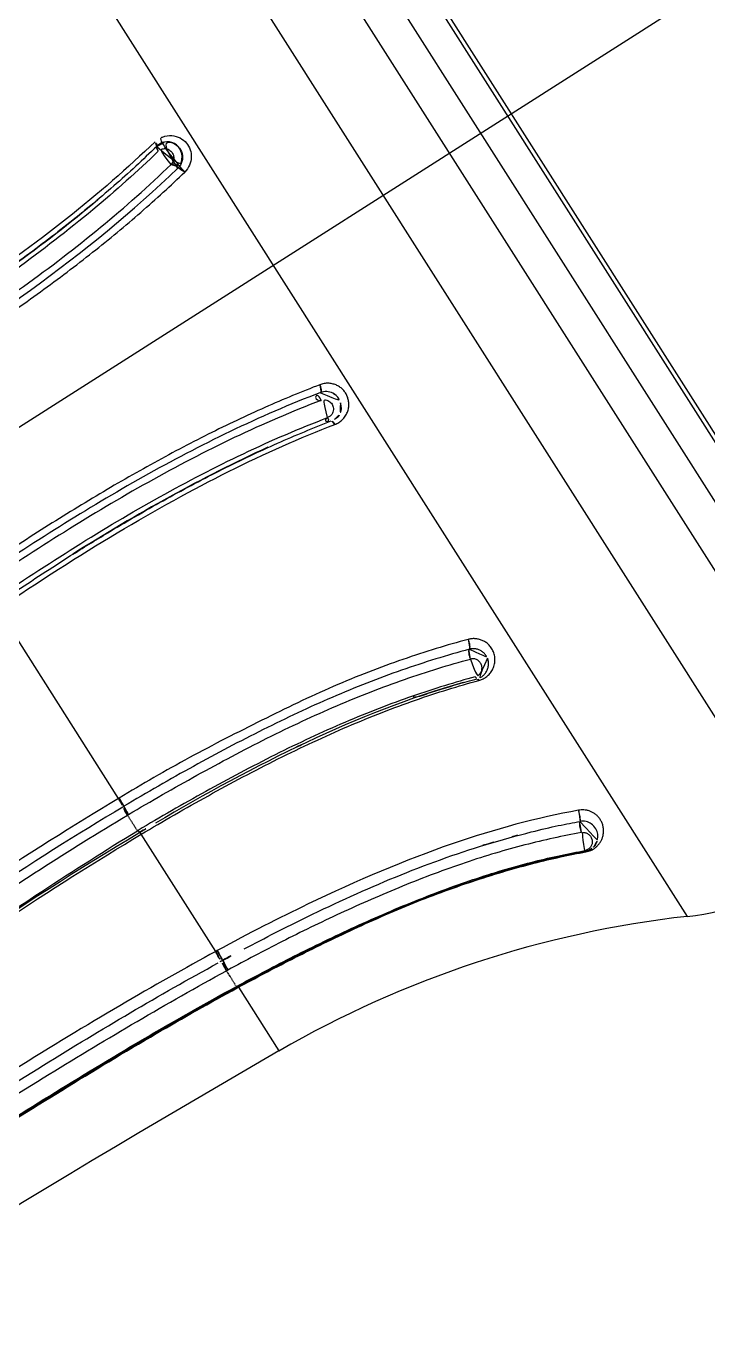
# Model space of a CAD drawing. Header units: millimetres. Extents: x 1145859089 to 1147511753, y -1047484727 to -1047247487.
# Drawn here: x 1145997935.11 to 1145997957.46, y -1047438874.41 to -1047438831.17 of the extents above; entities that cross this region are included whole.
import ezdxf
from ezdxf.xclip import XClip

# ---------------------------------------------------------------- set-up
doc = ezdxf.new("R2010")
doc.units = ezdxf.units.MM
doc.header["$LTSCALE"] = 100
doc.header["$MEASUREMENT"] = 0
doc.header["$XCLIPFRAME"] = 2
doc.linetypes.add('단지배치도$0$CENTER', pattern=[31, 30, -0.5, 0, -0.5])
doc.layers.get('0').update_dxf_attribs({"linetype": 'CONTINUOUS'})
doc.layers.add('XREF', color=135, linetype='CONTINUOUS')
doc.layers.add('단지배치도$0$W240910', color=135, linetype='CONTINUOUS')

# ---------------------------------------------------------------- blocks, each defined once
blk = doc.blocks.new('단지배치도$0$zw$9902')
at = {"layer": '단지배치도$0$W240910', "linetype": 'ByBlock', "ltscale": 20}
for p, q in [((59794.591, -67444.696), (59821.721, -67487.341)), ((59796.263, -67445.063), (59822.097, -67485.671)), ((59791.918, -67445.299), (59820.042, -67489.506)), ((59798.697, -67446.936), (59821.432, -67482.673)), ((59788.801, -67448.349), (59815.959, -67491.038)), ((59819.313, -67479.069), (59801.063, -67450.382)), ((59797.305, -67487.176), (59793.355, -67480.967)), ((59797.33, -67487.161), (59797.305, -67487.176)), ((59797.484, -67487.431), (59797.448, -67487.453)), ((59797.601, -67487.721), (59797.612, -67487.739)), ((59797.602, -67487.721), (59797.638, -67487.699)), ((59797.926, -67488.231), (59797.928, -67488.236)), ((59797.948, -67488.22), (59797.927, -67488.232)), ((59797.974, -67488.302), (59797.996, -67488.289)), ((59797.996, -67488.289), (59797.996, -67488.289)), ((59797.996, -67488.289), (59797.996, -67488.289)), ((59800.494, -67492.188), (59798.05, -67488.347)), ((59800.545, -67492.161), (59800.494, -67492.189)), ((59800.721, -67492.481), (59800.673, -67492.507)), ((59800.848, -67492.824), (59800.896, -67492.797)), ((59800.847, -67492.823), (59800.858, -67492.841)), ((59801.204, -67493.381), (59801.24, -67493.361)), ((59801.24, -67493.361), (59802.569, -67495.45)), ((59796.102, -67496.324), (59796.387, -67496.143))]:
    blk.add_line(p, q, dxfattribs=at)
at = {"layer": '단지배치도$0$W240910', "linetype": '단지배치도$0$CENTER', "ltscale": 20}
blk.add_line((59428.184, -67707.751), (59826.424, -67454.397), dxfattribs=at)
at = {"layer": '단지배치도$0$W240910'}
for radius in [11431.377, 11931.377]:
    blk.add_arc((57394.291, -57699.4), radius, 251.6277496, 321.4181311, dxfattribs=at)
at = {"layer": '단지배치도$0$W240910', "linetype": 'ByBlock', "ltscale": 20}
for centre, radius, start, end in [((59798.907, -67466.159), 0.5, 314.0973, 134.1001), ((59588.518, -67621.205), 248.06, 32.54578, 32.55049), ((59588.989, -67620.929), 247.514, 32.54581, 32.55053), ((59589.682, -67620.512), 246.706, 32.54593, 32.55066), ((59590.094, -67620.129), 246.152, 32.51782, 32.52255), ((59590.754, -67619.877), 245.461, 32.54605, 32.55079), ((59591.268, -67619.43), 244.786, 32.51792, 32.52267), ((59591.753, -67619.145), 244.224, 32.51794, 32.5227), ((59592.423, -67618.742), 243.443, 32.51802, 32.52279), ((59592.859, -67618.346), 242.863, 32.48976, 32.49454), ((59593.527, -67618.087), 242.16, 32.5181, 32.52288), ((59594.012, -67617.66), 241.522, 32.48981, 32.49461), ((59594.48, -67617.386), 240.98, 32.48984, 32.49464), ((59595.111, -67617.008), 240.244, 32.48984, 32.49466), ((59596.043, -67616.439), 239.152, 32.48986, 32.4947), ((59596.227, -67616.346), 238.947, 32.48991, 32.49474), ((59595.498, -67616.693), 239.749, 32.46147, 32.46628), ((59597.681, -67615.467), 237.249, 32.48992, 32.49478), ((59601.765, -67612.754), 232.347, 32.46139, 32.46636), ((59597.529, -67615.472), 237.38, 32.46146, 32.46629), ((59585.091, -67623.408), 252.134, 32.46161, 32.46613), ((59602.562, -67612.182), 231.367, 32.433, 32.43799), ((59630.679, -67594.454), 198.128, 32.46089, 32.46686), ((59591.672, -67619.144), 244.292, 32.43202, 32.43656), ((59255.793, -67832.561), 642.239, 32.43037, 32.431933), ((59628.884, -67595.56), 200.236, 32.43513, 32.44155), ((59647.429, -67583.778), 178.265, 32.42511, 32.4362), ((59396.34, -67743.188), 475.683, 32.4104, 32.41584), ((59801.155, -67486.186), 3.822, 212.4268, 212.5009), ((59801.012, -67486.283), 3.65, 212.4258, 212.5019), ((59800.821, -67486.401), 3.425, 212.5444, 212.6241), ((59800.567, -67486.569), 3.12, 212.5448, 212.63), ((59800.336, -67486.707), 2.851, 212.7978, 212.8888), ((59800.119, -67486.852), 2.591, 212.8069, 212.904), ((59799.919, -67486.986), 2.35, 212.8144, 212.9185), ((59799.709, -67487.114), 2.104, 213.1031, 213.2153), ((59802.624, -67485.285), 5.52, 212.0984, 212.2144), ((59799.516, -67487.244), 1.872, 213.1247, 213.2462), ((59799.332, -67487.362), 1.653, 213.3001, 213.4321), ((59799.162, -67487.478), 1.447, 213.3334, 213.4779), ((59799.543, -67487.232), 1.875, 212.0626, 212.3189), ((59798.998, -67487.58), 1.254, 213.7053, 213.8639), ((59798.847, -67487.683), 1.072, 213.7688, 213.9448), ((59799.466, -67487.283), 1.783, 212.2705, 212.4398), ((59798.714, -67487.775), 0.909, 213.8394, 214.0354), ((59798.59, -67487.854), 0.763, 214.3085, 214.5287), ((59801.813, -67485.763), 4.58, 212.7333, 212.7821), ((59798.481, -67487.93), 0.63, 214.4457, 214.6931), ((59799.489, -67487.269), 1.809, 212.5319, 212.6661), ((59798.382, -67488), 0.509, 214.5754, 214.8615), ((59798.289, -67488.062), 0.397, 215.2437, 215.5805), ((59799.085, -67487.526), 1.331, 212.7576, 212.9479), ((59798.224, -67488.111), 0.316, 215.2266, 215.6138), ((59798.175, -67488.143), 0.257, 216.1232, 216.5516), ((59799.1, -67487.517), 1.348, 212.9264, 213.1032), ((59798.109, -67488.192), 0.175, 216.503, 217.0693), ((59798.052, -67488.235), 0.103, 217.3029, 218.1496), ((59799.042, -67487.555), 1.279, 213.1048, 213.2808), ((59798.038, -67488.245), 0.0861, 218.1755, 219.0455), ((59798.093, -67488.202), 0.157, 218.6659, 219.0598), ((59798.861, -67487.677), 1.061, 213.1151, 213.3204), ((59797.995, -67488.279), 0.0318, 221.9707, 223.6751), ((59797.978, -67488.295), 0.00819, 227.4298, 233.5374), ((59797.977, -67488.297), 0.00597, 234.7074, 242.7377), ((59798.72, -67487.767), 0.894, 213.4456, 213.6795), ((59798.623, -67487.832), 0.777, 213.6567, 213.9125), ((59798.526, -67487.898), 0.66, 213.888, 214.1737), ((59798.435, -67487.96), 0.549, 214.1432, 214.4679), ((59798.352, -67488.019), 0.448, 214.2385, 214.6121), ((59798.281, -67488.067), 0.362, 214.7747, 215.2052), ((59798.22, -67488.11), 0.288, 215.1405, 215.6471), ((59798.167, -67488.149), 0.221, 215.3704, 215.9717), ((59798.123, -67488.181), 0.167, 216.1256, 216.8587), ((59798.087, -67488.209), 0.122, 216.4786, 217.3834), ((59798.058, -67488.231), 0.0848, 217.2294, 218.3893), ((59798.037, -67488.249), 0.0573, 218.1279, 219.6468), ((59798.02, -67488.263), 0.0356, 219.2902, 221.4039), ((59798.009, -67488.273), 0.0206, 220.3019, 223.38), ((59798.002, -67488.28), 0.0105, 222.036, 226.9933), ((59797.996, -67488.287), 0.00159, 225.0679, 244.2668), ((59797.998, -67488.285), 0.00471, 224.2573, 232.9995), ((59797.996, -67488.288), 0.000478, 226.3954, 270.3518), ((59819.82, -67525.279), 34.458, 96.433, 120.0419), ((59563.951, -67644.365), 281.219, 32.59835, 32.60262), ((59565.676, -67643.13), 279.101, 32.57133, 32.57562), ((59567.291, -67642.124), 277.198, 32.57153, 32.57584), ((59569.092, -67641), 275.076, 32.57184, 32.57617), ((59570.814, -67639.926), 273.046, 32.57209, 32.57645), ((59572.484, -67638.885), 271.078, 32.57235, 32.57672), ((59574.116, -67637.714), 269.072, 32.54487, 32.54927), ((59575.83, -67636.8), 267.136, 32.57286, 32.57728), ((59577.465, -67635.628), 265.128, 32.54525, 32.5497), ((59579.135, -67634.587), 263.16, 32.54545, 32.54991), ((59580.876, -67633.502), 261.109, 32.54568, 32.55017), ((59582.212, -67632.524), 259.455, 32.51776, 32.52227), ((59584.204, -67631.429), 257.188, 32.54607, 32.55061), ((59586.025, -67630.142), 254.96, 32.51801, 32.52258), ((59587.244, -67629.39), 253.528, 32.51817, 32.52275), ((59587.641, -67629.162), 253.071, 32.51834, 32.52292), ((59590.992, -67627.05), 249.11, 32.51843, 32.52306), ((59596.315, -67623.68), 242.81, 32.51839, 32.52315), ((59592.746, -67625.835), 246.977, 32.49019, 32.49483), ((59581.053, -67633.307), 260.854, 32.49059, 32.49494), ((59600.085, -67621.348), 238.378, 32.51847, 32.5233), ((59630.031, -67602.157), 202.81, 32.48893, 32.49472), ((59591.044, -67626.866), 248.968, 32.46166, 32.46608), ((59250.73, -67843.836), 652.563, 32.496116, 32.49764), ((59630.431, -67601.854), 202.31, 32.46074, 32.46701), ((59650.556, -67589.146), 178.508, 32.47527, 32.48618), ((59402.281, -67747.079), 472.758, 32.46118, 32.46656), ((60057.768, -67937.186), 510.155, 120.01584, 126.39327)]:
    blk.add_arc(centre, radius, start, end, dxfattribs=at)
for points in [[(59799.48, -67466.643), (59799.549, -67466.572), (59799.654, -67466.423), (59799.711, -67466.16), (59799.673, -67465.908), (59799.549, -67465.683), (59799.335, -67465.51), (59799.062, -67465.426), (59798.735, -67465.477), (59798.579, -67465.578), (59798.508, -67465.647)], [(59798.559, -67465.8), (59798.72, -67465.642), (59798.984, -67465.596), (59799.062, -67465.672)], [(59788.939, -67474.081), (59792.723, -67471.825), (59796.335, -67469.338), (59799.252, -67466.514)], [(59790.793, -67471.776), (59792.859, -67470.455), (59794.836, -67469.052), (59796.629, -67467.547)], [(59804.404, -67474.915), (59804.449, -67474.897), (59804.533, -67474.853), (59804.65, -67474.763), (59804.747, -67474.647), (59804.818, -67474.513), (59804.858, -67474.37), (59804.866, -67474.227), (59804.846, -67474.09), (59804.802, -67473.965), (59804.737, -67473.854), (59804.654, -67473.758), (59804.556, -67473.679), (59804.445, -67473.618), (59804.319, -67473.577), (59804.184, -67473.561), (59804.046, -67473.571), (59803.958, -67473.596), (59803.914, -67473.612)], [(59804.592, -67474.203), (59804.681, -67474.46), (59804.521, -67474.764), (59804.25, -67474.818)], [(59804.396, -67474.753), (59804.555, -67474.655), (59804.641, -67474.48), (59804.612, -67474.291)], [(59802.208, -67475.664), (59800.055, -67476.642), (59797.916, -67477.841), (59795.813, -67479.161)], [(59808.775, -67481.96), (59808.086, -67482.144), (59806.662, -67482.581), (59804.356, -67483.458), (59802.019, -67484.599), (59799.614, -67485.817), (59798.084, -67486.704), (59797.33, -67487.161)], [(59809.129, -67483.304), (59809.167, -67483.294), (59809.243, -67483.266), (59809.356, -67483.202), (59809.462, -67483.113), (59809.554, -67482.994), (59809.623, -67482.85), (59809.659, -67482.683), (59809.652, -67482.515), (59809.608, -67482.361), (59809.535, -67482.23), (59809.445, -67482.124), (59809.343, -67482.045), (59809.235, -67481.988), (59809.118, -67481.95), (59808.998, -67481.933), (59808.882, -67481.936), (59808.81, -67481.95), (59808.775, -67481.96)], [(59808.775, -67481.96), (59808.789, -67481.987), (59808.816, -67482.055), (59808.839, -67482.165), (59808.839, -67482.251), (59808.824, -67482.279), (59808.813, -67482.281)], [(59808.814, -67482.283), (59808.082, -67482.479), (59806.601, -67482.936), (59804.314, -67483.833), (59802.055, -67484.891), (59799.76, -67486.106), (59798.242, -67486.979), (59797.485, -67487.431)], [(59808.851, -67482.604), (59808.837, -67482.578), (59808.812, -67482.514), (59808.789, -67482.403), (59808.789, -67482.317), (59808.803, -67482.287), (59808.814, -67482.283)], [(59797.638, -67487.699), (59798.376, -67487.258), (59799.872, -67486.4), (59802.172, -67485.177), (59804.486, -67484.098), (59806.7, -67483.238), (59808.142, -67482.794), (59808.851, -67482.604)], [(59808.851, -67482.604), (59808.89, -67482.595), (59808.964, -67482.589), (59809.072, -67482.624), (59809.161, -67482.696), (59809.22, -67482.797), (59809.237, -67482.917), (59809.204, -67483.041), (59809.123, -67483.138), (59809.051, -67483.176), (59809.01, -67483.187)], [(59809.411, -67482.582), (59809.446, -67482.673), (59809.449, -67482.769), (59809.433, -67482.859)], [(59809.01, -67483.187), (59808.35, -67483.364), (59806.981, -67483.781), (59804.744, -67484.644), (59802.443, -67485.718), (59800.155, -67486.937), (59798.676, -67487.784), (59797.948, -67488.218)], [(59809.01, -67483.187), (59809.032, -67483.229), (59809.055, -67483.252), (59809.072, -67483.248)], [(59809.129, -67483.304), (59809.108, -67483.265), (59809.087, -67483.244), (59809.072, -67483.248)], [(59798.05, -67488.347), (59798.771, -67487.916), (59800.239, -67487.075), (59802.533, -67485.855), (59804.839, -67484.778), (59807.073, -67483.912), (59808.459, -67483.485), (59809.129, -67483.304)], [(59808.611, -67483.375), (59805.119, -67484.366), (59801.775, -67486.072), (59798.517, -67487.981)], [(59797.305, -67487.176), (59795.84, -67488.054), (59792.752, -67490.004), (59787.68, -67493.507), (59782.062, -67497.617), (59775.927, -67502.324), (59768.915, -67507.869), (59762.428, -67513.056), (59756.751, -67517.518), (59753.333, -67520.087), (59751.728, -67521.258)], [(59797.33, -67487.161), (59797.345, -67487.185), (59797.38, -67487.242), (59797.438, -67487.341), (59797.477, -67487.412), (59797.484, -67487.429), (59797.483, -67487.429)], [(59797.638, -67487.699), (59797.623, -67487.676), (59797.588, -67487.619), (59797.53, -67487.519), (59797.49, -67487.448), (59797.483, -67487.431), (59797.485, -67487.431)], [(59812.392, -67487.558), (59812.4, -67487.574), (59812.419, -67487.627), (59812.441, -67487.725), (59812.455, -67487.826), (59812.454, -67487.897), (59812.446, -67487.922), (59812.44, -67487.924)], [(59797.996, -67488.289), (59798.175, -67488.182), (59798.349, -67488.079), (59798.517, -67487.981)], [(59812.488, -67488.289), (59812.479, -67488.272), (59812.461, -67488.22), (59812.438, -67488.123), (59812.425, -67488.022), (59812.426, -67487.951), (59812.434, -67487.926), (59812.441, -67487.925)], [(59752.499, -67522.413), (59754.095, -67521.249), (59757.497, -67518.695), (59763.209, -67514.209), (59769.629, -67509.076), (59776.715, -67503.469), (59782.895, -67498.726), (59788.484, -67494.641), (59793.532, -67491.151), (59796.598, -67489.216), (59798.05, -67488.347)], [(59810.394, -67488.38), (59810.24, -67488.421), (59810.086, -67488.463), (59809.934, -67488.514)], [(59812.6, -67488.884), (59812.608, -67488.899), (59812.616, -67488.908), (59812.621, -67488.907)], [(59812.833, -67488.815), (59812.777, -67488.859), (59812.7, -67488.892), (59812.621, -67488.905)], [(59812.621, -67488.905), (59812.621, -67488.907), (59812.621, -67488.907), (59812.621, -67488.907)], [(59812.635, -67488.924), (59812.63, -67488.912), (59812.625, -67488.907), (59812.676, -67488.894)], [(59812.816, -67488.822), (59812.817, -67488.827), (59812.811, -67488.831), (59812.805, -67488.835)], [(59812.906, -67488.747), (59812.886, -67488.77), (59812.861, -67488.793), (59812.833, -67488.815)], [(59812.963, -67488.654), (59812.978, -67488.64), (59812.986, -67488.624), (59812.993, -67488.607)], [(59812.982, -67488.633), (59812.981, -67488.633), (59812.981, -67488.634), (59812.981, -67488.634)], [(59815.959, -67491.038), (59817.422, -67490.878), (59818.839, -67490.347), (59820.043, -67489.507)], [(59802.909, -67491.336), (59802.902, -67491.339), (59802.895, -67491.343), (59802.888, -67491.347)], [(59800.494, -67492.19), (59799.496, -67492.73), (59797.395, -67493.913), (59793.947, -67496.012), (59790.183, -67498.403), (59786.069, -67501.103), (59781.552, -67504.154), (59776.59, -67507.581), (59771.004, -67511.488), (59764.735, -67515.94), (59758.666, -67520.262), (59755.105, -67522.746), (59753.412, -67523.906)], [(59800.546, -67492.161), (59800.553, -67492.177), (59800.575, -67492.219), (59800.624, -67492.311), (59800.676, -67492.405), (59800.711, -67492.467), (59800.72, -67492.479), (59800.721, -67492.478)], [(59800.722, -67492.481), (59800.961, -67492.351), (59801.197, -67492.225), (59801.429, -67492.105)], [(59800.922, -67492.367), (59800.921, -67492.368), (59800.92, -67492.368), (59800.921, -67492.372)], [(59801.235, -67493.338), (59802.021, -67492.914), (59802.815, -67492.5), (59803.619, -67492.114)], [(59800.673, -67492.508), (59800.64, -67492.525), (59800.607, -67492.543), (59800.573, -67492.56)], [(59800.896, -67492.797), (59800.888, -67492.782), (59800.866, -67492.739), (59800.817, -67492.647), (59800.766, -67492.554), (59800.731, -67492.493), (59800.722, -67492.48), (59800.722, -67492.481)], [(59801.204, -67493.382), (59801.198, -67493.368), (59801.196, -67493.36), (59801.197, -67493.359)], [(59801.234, -67493.339), (59801.232, -67493.34), (59801.234, -67493.348), (59801.241, -67493.361)]]:
    blk.add_open_spline(points, degree=3, dxfattribs=at)
for points, knots in [([(59798.508, -67465.647), (59797.62, -67466.502), (59795.671, -67468.194), (59792.342, -67470.61), (59789.729, -67472.27), (59788.343, -67473.09)], [0, 0, 0, 0, 0.333333, 0.666667, 1, 1, 1, 1]), ([(59798.559, -67465.8), (59798.111, -67466.236), (59797.175, -67467.105), (59795.635, -67468.374), (59793.984, -67469.624), (59792.221, -67470.852), (59790.366, -67472.062), (59789.08, -67472.838), (59788.431, -67473.227)], [0.0000002, 0.0000002, 0.0000002, 0.0000002, 0.1666667, 0.3333333, 0.5, 0.6666667, 0.8333333, 1, 1, 1, 1]), ([(59798.61, -67465.957), (59797.93, -67466.618), (59796.435, -67467.952), (59793.134, -67470.49), (59790.376, -67472.257), (59788.504, -67473.369)], [0, 0, 0, 0, 0.237515, 0.495013, 1, 1, 1, 1]), ([(59798.557, -67465.798), (59798.563, -67465.789), (59798.57, -67465.767), (59798.552, -67465.712), (59798.524, -67465.669), (59798.508, -67465.647)], [0, 0, 0, 0, 0.333333, 0.666667, 1, 1, 1, 1]), ([(59798.61, -67465.957), (59798.604, -67465.951), (59798.6, -67465.945), (59798.568, -67465.896), (59798.553, -67465.857), (59798.552, -67465.811), (59798.554, -67465.809), (59798.559, -67465.8)], [0, 0, 0, 0, 0.084741, 0.084741, 0.675048, 0.675048, 1, 1, 1, 1]), ([(59798.559, -67465.8), (59798.692, -67465.671), (59798.925, -67465.589), (59799.348, -67465.817), (59799.432, -67466.074), (59799.352, -67466.375), (59799.309, -67466.463), (59799.252, -67466.514)], [0, 0, 0, 0, 0.435863, 0.435863, 0.86546, 0.86546, 1, 1, 1, 1]), ([(59799.029, -67466.391), (59799.057, -67466.364), (59799.099, -67466.302), (59799.126, -67466.187), (59799.104, -67466.062), (59799.028, -67465.948), (59798.902, -67465.874), (59798.739, -67465.869), (59798.652, -67465.919), (59798.61, -67465.957)], [0, 0, 0, 0, 0.142857, 0.285714, 0.428571, 0.571429, 0.714286, 0.857143, 1, 1, 1, 1]), ([(59788.805, -67473.893), (59790.665, -67472.788), (59794.335, -67470.438), (59797.571, -67467.808), (59799.029, -67466.391)], [0, 0, 0, 0, 0.495012, 1, 1, 1, 1]), ([(59799.029, -67466.391), (59799.086, -67466.371), (59799.274, -67466.404), (59799.286, -67466.487), (59799.252, -67466.514)], [0, 0, 0, 0, 0.0002151107, 0.0004285521, 0.0004285521, 0.0004285521, 0.0004285521]), ([(59789.089, -67474.261), (59789.756, -67473.865), (59791.067, -67473.062), (59792.961, -67471.83), (59794.769, -67470.568), (59796.476, -67469.277), (59798.061, -67467.964), (59799.023, -67467.085), (59799.48, -67466.643)], [0, 0, 0, 0, 0.166667, 0.333333, 0.5, 0.666667, 0.833333, 1, 1, 1, 1]), ([(59799.48, -67466.643), (59799.465, -67466.624), (59799.424, -67466.579), (59799.349, -67466.524), (59799.286, -67466.503), (59799.262, -67466.511), (59799.255, -67466.518)], [0, 0, 0, 0, 0.202205, 0.499974, 0.797742, 1, 1, 1, 1]), ([(59803.914, -67473.612), (59803.32, -67473.839), (59802.116, -67474.338), (59800.255, -67475.217), (59798.363, -67476.216), (59796.453, -67477.319), (59794.535, -67478.513), (59793.251, -67479.36), (59792.61, -67479.796)], [0, 0, 0, 0, 0.166667, 0.333333, 0.5, 0.666667, 0.833333, 1, 1, 1, 1]), ([(59803.914, -67473.612), (59803.925, -67473.634), (59803.948, -67473.69), (59803.966, -67473.781), (59803.958, -67473.847), (59803.94, -67473.866), (59803.932, -67473.869)], [0, 0, 0, 0, 0.202205, 0.499974, 0.797742, 1, 1, 1, 1]), ([(59803.932, -67473.869), (59803.932, -67473.869), (59801.913, -67474.637), (59798.051, -67476.538), (59794.46, -67478.817), (59792.708, -67480.007)], [0.03183, 0.03183, 0.03183, 0.03183, 0.031853, 1.642318, 3.252109, 3.252109, 3.252109, 3.252109]), ([(59803.951, -67474.127), (59802.05, -67474.848), (59798.296, -67476.665), (59794.613, -67478.993), (59792.823, -67480.21)], [0, 0, 0, 0, 0.504988, 1, 1, 1, 1]), ([(59803.951, -67474.127), (59803.875, -67474.153), (59803.674, -67474.032), (59803.865, -67473.897), (59803.934, -67473.874)], [0, 0, 0, 0, 0.0002525592, 0.0004991792, 0.0004991792, 0.0004991792, 0.0004991792]), ([(59803.934, -67473.874), (59804.059, -67473.819), (59804.311, -67473.832), (59804.524, -67474.032), (59804.579, -67474.16), (59804.591, -67474.202)], [0, 0, 0, 0, 0.0004226561, 0.0006966093, 0.0008377334, 0.0008377334, 0.0008377334, 0.0008377334]), ([(59804.166, -67474.691), (59804.226, -67474.663), (59804.318, -67474.594), (59804.371, -67474.427), (59804.337, -67474.276), (59804.243, -67474.161), (59804.101, -67474.1), (59804.003, -67474.11), (59803.951, -67474.127)], [0, 0, 0, 0, 0.166667, 0.333333, 0.5, 0.666667, 0.833333, 1, 1, 1, 1]), ([(59804.414, -67473.94), (59804.397, -67473.927), (59804.374, -67473.911), (59804.349, -67473.897), (59804.343, -67473.893)], [1.2156952, 1.2156952, 1.2156952, 1.2156952, 1.3350391, 1.377012, 1.377012, 1.377012, 1.377012]), ([(59793.171, -67480.704), (59794.971, -67479.48), (59798.604, -67477.184), (59802.319, -67475.391), (59804.166, -67474.691)], [0, 0, 0, 0, 0.504988, 1, 1, 1, 1]), ([(59793.355, -67480.968), (59794.696, -67480.053), (59797.32, -67478.381), (59800.939, -67476.384), (59803.271, -67475.349), (59804.404, -67474.915)], [0, 0, 0, 0, 0.333333, 0.666667, 1, 1, 1, 1]), ([(59795.816, -67479.167), (59796.221, -67478.913), (59797.249, -67478.28), (59798.891, -67477.332), (59800.72, -67476.365), (59802.523, -67475.513), (59803.702, -67475.025), (59804.286, -67474.801)], [0.2254816, 0.2254816, 0.2254816, 0.2254816, 0.3333333, 0.5, 0.6666667, 0.8333333, 1, 1, 1, 1]), ([(59804.166, -67474.691), (59804.11, -67474.715), (59804.056, -67474.861), (59804.236, -67474.82), (59804.286, -67474.801)], [0, 0, 0, 0, 0.0001966529, 0.0003869029, 0.0003869029, 0.0003869029, 0.0003869029]), ([(59804.404, -67474.915), (59804.392, -67474.892), (59804.365, -67474.849), (59804.323, -67474.811), (59804.299, -67474.805), (59804.288, -67474.807)], [0, 0, 0, 0, 0.333333, 0.666667, 1, 1, 1, 1]), ([(59793.268, -67480.831), (59793.899, -67480.405), (59794.749, -67479.844), (59795.596, -67479.306), (59795.813, -67479.161)], [0, 0, 0, 0, 0.1666667, 0.2254814, 0.2254814, 0.2254814, 0.2254814]), ([(59808.814, -67482.283), (59808.847, -67482.274), (59808.916, -67482.261), (59809.024, -67482.268), (59809.13, -67482.297), (59809.226, -67482.348), (59809.309, -67482.419), (59809.369, -67482.499), (59809.398, -67482.556), (59809.411, -67482.582)], [0, 0, 0, 0, 0.0714286, 0.1428571, 0.2142857, 0.2857143, 0.3571429, 0.4285714, 0.4797607, 0.4797607, 0.4797607, 0.4797607]), ([(59809.407, -67482.58), (59809.412, -67482.591), (59809.428, -67482.637), (59809.446, -67482.725), (59809.441, -67482.848), (59809.405, -67482.967), (59809.345, -67483.069), (59809.266, -67483.152), (59809.173, -67483.213), (59809.106, -67483.239), (59809.072, -67483.248)], [0.4798282, 0.4798282, 0.4798282, 0.4798282, 0.5, 0.5714286, 0.6428571, 0.7142857, 0.7857143, 0.8571429, 0.9285714, 1, 1, 1, 1]), ([(59806.967, -67483.834), (59807.077, -67483.858), (59807.344, -67483.767), (59807.814, -67483.613), (59808.417, -67483.429), (59808.849, -67483.308), (59809.072, -67483.248)], [0.8532055, 0.8532055, 0.8532055, 0.8532055, 0.875, 0.9166667, 0.9583333, 0.9999979, 0.9999979, 0.9999979, 0.9999979]), ([(59803.138, -67485.493), (59803.178, -67485.473), (59803.28, -67485.425), (59803.377, -67485.379), (59803.387, -67485.374)], [0.4023339, 0.4023339, 0.4023339, 0.4023339, 0.41666667, 0.43978409, 0.43978409, 0.43978409, 0.43978409]), ([(59797.305, -67487.176), (59797.336, -67487.227), (59797.421, -67487.368), (59797.46, -67487.444), (59797.458, -67487.444)], [4.16844, 4.16844, 4.16844, 4.16844, 12.152873, 20.139734, 20.139734, 20.139734, 20.139734]), ([(59797.448, -67487.454), (59795.975, -67488.331), (59792.87, -67490.295), (59787.765, -67493.827), (59782.118, -67497.986), (59775.967, -67502.708), (59768.896, -67508.315), (59762.537, -67513.412), (59757.563, -67517.315), (59754.717, -67519.472), (59753.635, -67520.278)], [0, 0, 0, 0, 0.125, 0.25, 0.375, 0.5, 0.625, 0.75, 0.875, 0.9566452, 0.9566452, 0.9566452, 0.9566452]), ([(59797.601, -67487.721), (59797.569, -67487.671), (59797.484, -67487.53), (59797.444, -67487.454), (59797.448, -67487.454)], [2.811465, 2.811465, 2.811465, 2.811465, 8.214479, 13.614838, 13.614838, 13.614838, 13.614838]), ([(59812.392, -67487.558), (59811.044, -67487.806), (59809.655, -67488.175), (59806.722, -67489.188), (59805.142, -67489.86), (59802.595, -67491.079), (59801.578, -67491.591), (59800.546, -67492.161)], [0, 0, 0, 0, 0.371803, 0.371803, 0.774117, 0.774117, 1, 1, 1, 1]), ([(59812.635, -67488.924), (59812.662, -67488.92), (59812.716, -67488.907), (59812.801, -67488.877), (59812.881, -67488.836), (59812.951, -67488.785), (59813.014, -67488.725), (59813.073, -67488.657), (59813.126, -67488.58), (59813.17, -67488.492), (59813.2, -67488.394), (59813.217, -67488.283), (59813.216, -67488.157), (59813.19, -67488.035), (59813.146, -67487.925), (59813.09, -67487.832), (59813.022, -67487.752), (59812.943, -67487.683), (59812.857, -67487.627), (59812.763, -67487.585), (59812.665, -67487.558), (59812.569, -67487.546), (59812.477, -67487.545), (59812.42, -67487.553), (59812.392, -67487.558)], [0, 0, 0, 0, 0.045455, 0.090909, 0.136364, 0.181818, 0.227273, 0.272727, 0.318182, 0.363636, 0.409091, 0.454545, 0.5, 0.545455, 0.590909, 0.636364, 0.681818, 0.727273, 0.772727, 0.818182, 0.863636, 0.909091, 0.954545, 1, 1, 1, 1]), ([(59752.153, -67521.799), (59755.789, -67519.141), (59761.267, -67514.852), (59768.583, -67508.984), (59776.214, -67502.912), (59783.942, -67496.962), (59791.729, -67491.417), (59795.669, -67488.874), (59797.601, -67487.721)], [0, 0, 0, 0, 0.237507, 0.366256, 0.495006, 0.752506, 0.881256, 1, 1, 1, 1]), ([(59809.363, -67488.681), (59809.865, -67488.535), (59811.183, -67488.165), (59812.01, -67488.004), (59812.441, -67487.925)], [0.7217181, 0.7217181, 0.7217181, 0.7217181, 0.8333333, 1, 1, 1, 1]), ([(59812.441, -67487.925), (59812.578, -67487.897), (59812.81, -67487.967), (59813.014, -67488.215), (59813.047, -67488.417), (59813.013, -67488.553), (59813.006, -67488.571)], [0, 0, 0, 0, 0.000409303, 0.000702655, 0.001219115, 0.001298733, 0.001298733, 0.001298733, 0.001298733]), ([(59752.478, -67522.311), (59753.826, -67521.323), (59756.497, -67519.307), (59760.452, -67516.24), (59763.685, -67513.628), (59766.274, -67511.562), (59768.211, -67510.008), (59770.19, -67508.505), (59772.155, -67506.984), (59774.1, -67505.441), (59776.695, -67503.389), (59779.963, -67500.852), (59783.87, -67497.887), (59787.783, -67495.024), (59791.406, -67492.477), (59794.784, -67490.206), (59796.871, -67488.878), (59797.926, -67488.231)], [0, 0, 0, 0, 0.00501719, 0.0100368, 0.01501446, 0.01750225, 0.0199892, 0.02247745, 0.0249658, 0.0274546, 0.02994354, 0.03491969, 0.03989655, 0.04469579, 0.04949674, 0.0532116, 0.05692622, 0.05692622, 0.05692622, 0.05692622]), ([(59752.505, -67522.355), (59756.26, -67519.612), (59763.741, -67513.762), (59774.886, -67504.78), (59786.228, -67496.062), (59794.009, -67490.665), (59797.974, -67488.302)], [0.124832, 0.124832, 0.124832, 0.124832, 3.005227, 6.010453, 9.015679, 11.897113, 11.897113, 11.897113, 11.897113]), ([(59798.05, -67488.347), (59798.04, -67488.334), (59798.023, -67488.312), (59798.004, -67488.292), (59797.998, -67488.288), (59797.996, -67488.289)], [0, 0, 0, 0, 0.3333333, 0.6666667, 0.9904878, 0.9904878, 0.9904878, 0.9904878]), ([(59812.488, -67488.289), (59811.886, -67488.398), (59810.646, -67488.669), (59808.699, -67489.246), (59806.625, -67490.026), (59804.561, -67490.931), (59802.656, -67491.861), (59801.468, -67492.487), (59800.896, -67492.797)], [0, 0, 0, 0, 0.166667, 0.333333, 0.5, 0.666667, 0.833333, 1, 1, 1, 1]), ([(59812.6, -67488.884), (59812.617, -67488.88), (59812.648, -67488.871), (59812.693, -67488.851), (59812.734, -67488.824), (59812.768, -67488.79), (59812.797, -67488.752), (59812.82, -67488.708), (59812.84, -67488.657), (59812.844, -67488.598), (59812.841, -67488.537), (59812.824, -67488.48), (59812.801, -67488.431), (59812.77, -67488.389), (59812.733, -67488.353), (59812.691, -67488.324), (59812.646, -67488.302), (59812.598, -67488.289), (59812.546, -67488.283), (59812.508, -67488.286), (59812.488, -67488.289)], [0, 0, 0, 0, 0.055556, 0.111111, 0.166667, 0.222222, 0.277778, 0.333333, 0.388889, 0.444444, 0.5, 0.555556, 0.611111, 0.666667, 0.722222, 0.777778, 0.833333, 0.888889, 0.944444, 1, 1, 1, 1]), ([(59801.174, -67493.336), (59801.725, -67493.037), (59802.894, -67492.417), (59804.929, -67491.425), (59807.035, -67490.512), (59809.078, -67489.758), (59810.989, -67489.204), (59812.089, -67488.973), (59812.6, -67488.884)], [0, 0, 0, 0, 0.166667, 0.333333, 0.5, 0.666667, 0.833333, 1, 1, 1, 1]), ([(59801.429, -67492.105), (59802.112, -67491.743), (59804.701, -67490.422), (59807.354, -67489.294), (59809.363, -67488.681)], [4.388092, 4.388092, 4.388092, 4.388092, 7.318533, 15.39882, 15.39882, 15.39882, 15.39882]), ([(59809.61, -67488.608), (59809.558, -67488.615), (59809.313, -67488.689), (59809.068, -67488.765), (59808.876, -67488.838)], [9.611629, 9.611629, 9.611629, 9.611629, 9.815078, 10.61949, 10.61949, 10.61949, 10.61949]), ([(59812.6, -67488.911), (59811.624, -67489.091), (59810.526, -67489.362), (59809.447, -67489.697), (59809.316, -67489.739)], [64.116786, 64.116786, 64.116786, 64.116786, 85.159632, 88.085818, 88.085818, 88.085818, 88.085818]), ([(59809.317, -67489.744), (59809.834, -67489.579), (59810.988, -67489.246), (59812.038, -67489.015), (59812.6, -67488.911)], [0.7040608, 0.7040608, 0.7040608, 0.7040608, 0.8333333, 0.997969, 0.997969, 0.997969, 0.997969]), ([(59812.634, -67488.905), (59812.638, -67488.904), (59812.67, -67488.897), (59812.725, -67488.879), (59812.781, -67488.851), (59812.81, -67488.832), (59812.816, -67488.822)], [4.5419047, 4.5419047, 4.5419047, 4.5419047, 4.5698004, 4.7606577, 4.951515, 5.0798149, 5.0798149, 5.0798149, 5.0798149]), ([(59812.906, -67488.747), (59812.907, -67488.745), (59812.91, -67488.742), (59812.942, -67488.703), (59812.963, -67488.662), (59812.977, -67488.623), (59812.979, -67488.618), (59812.979, -67488.617)], [1.0339266, 1.0339266, 1.0339266, 1.0339266, 1.049353, 1.0759269, 1.490302, 1.5326432, 1.5467569, 1.5467569, 1.5467569, 1.5467569]), ([(59813.006, -67488.571), (59813.002, -67488.583), (59812.994, -67488.599), (59812.983, -67488.613), (59812.979, -67488.617)], [0.54091182, 0.54091182, 0.54091182, 0.54091182, 0.61043366, 0.63989499, 0.63989499, 0.63989499, 0.63989499]), ([(59801.241, -67493.361), (59801.79, -67493.064), (59802.947, -67492.452), (59804.879, -67491.508), (59806.97, -67490.576), (59809.082, -67489.814), (59810.954, -67489.27), (59812.097, -67489.023), (59812.635, -67488.924)], [0, 0, 0, 0, 0.166667, 0.333333, 0.5, 0.666667, 0.833333, 1, 1, 1, 1]), ([(59801.197, -67493.359), (59801.756, -67493.056), (59802.918, -67492.441), (59804.839, -67491.498), (59806.837, -67490.622), (59808.349, -67490.059), (59809.168, -67489.791), (59809.316, -67489.739)], [0, 0, 0, 0, 0.1666667, 0.3333333, 0.5, 0.6666667, 0.70406, 0.70406, 0.70406, 0.70406]), ([(59807.224, -67490.487), (59807.072, -67490.547), (59805.95, -67490.998), (59804.489, -67491.666), (59803.193, -67492.314), (59802.844, -67492.492)], [14.753255, 14.753255, 14.753255, 14.753255, 18.212067, 40.272865, 48.440986, 48.440986, 48.440986, 48.440986]), ([(59800.494, -67492.19), (59800.514, -67492.232), (59800.605, -67492.402), (59800.667, -67492.508), (59800.669, -67492.506)], [2.119604, 2.119604, 2.119604, 2.119604, 6.933955, 11.748502, 11.748502, 11.748502, 11.748502]), ([(59784.896, -67502.351), (59786.155, -67501.504), (59789.446, -67499.317), (59794.636, -67495.999), (59798.633, -67493.62), (59800.575, -67492.564)], [1.479131, 1.479131, 1.479131, 1.479131, 6.879705, 15.539035, 23.391415, 23.391415, 23.391415, 23.391415]), ([(59800.847, -67492.823), (59800.825, -67492.781), (59800.735, -67492.612), (59800.673, -67492.506), (59800.673, -67492.508)], [2.232936, 2.232936, 2.232936, 2.232936, 7.27879, 12.328484, 12.328484, 12.328484, 12.328484]), ([(59753.867, -67524.493), (59755.557, -67523.332), (59759.234, -67520.761), (59764.879, -67516.746), (59770.827, -67512.51), (59776.806, -67508.323), (59782.809, -67504.176), (59788.865, -67500.111), (59794.852, -67496.281), (59798.876, -67493.892), (59800.847, -67492.823)], [0, 0, 0, 0, 0.108757, 0.237507, 0.366257, 0.495007, 0.623756, 0.752506, 0.881256, 1, 1, 1, 1]), ([(59754.192, -67525.005), (59757.104, -67523.003), (59761.93, -67519.595), (59768.661, -67514.786), (59773.487, -67511.382), (59778.329, -67508.004), (59783.186, -67504.653), (59789.066, -67500.708), (59795.03, -67496.883), (59799.094, -67494.463), (59801.174, -67493.336)], [0, 0, 0, 0, 0.0106341, 0.0177242, 0.0248147, 0.02835993, 0.03545103, 0.04254223, 0.0496341, 0.0567277, 0.0567277, 0.0567277, 0.0567277]), ([(59754.2, -67525.029), (59756.532, -67523.425), (59758.853, -67521.798), (59764.256, -67517.968), (59767.334, -67515.769), (59773.507, -67511.406), (59776.6, -67509.241), (59782.81, -67504.955), (59785.931, -67502.841), (59794.799, -67497.023), (59798.301, -67494.929), (59801.197, -67493.359)], [0, 0, 0, 0, 0.135049, 0.135049, 0.3150477, 0.3150477, 0.4948189, 0.4948189, 0.674471, 0.674471, 0.9999999, 0.9999999, 0.9999999, 0.9999999]), ([(59771.641, -67512.743), (59773.546, -67511.4), (59777.433, -67508.683), (59783.317, -67504.627), (59788.321, -67501.273), (59792.372, -67498.657), (59795.438, -67496.733), (59798.375, -67494.961), (59800.311, -67493.866), (59801.204, -67493.382)], [227.43525, 227.43525, 227.43525, 227.43525, 298.02339, 371.0962, 444.16901, 480.70542, 517.24182, 553.77823, 584.57929, 584.57929, 584.57929, 584.57929]), ([(59801.174, -67493.336), (59801.178, -67493.342), (59801.185, -67493.351), (59801.193, -67493.359), (59801.196, -67493.36), (59801.197, -67493.359)], [0, 0, 0, 0, 0.333333, 0.666667, 1, 1, 1, 1])]:
    blk.add_open_spline(points, degree=3, knots=knots, dxfattribs=at)
blk = doc.blocks.new('단지배치도')
blk.add_blockref('단지배치도$0$zw$9902', (141034.193, 142437.157))

msp = doc.modelspace()

# ---------------------------------------------------------------- block references
at = {"layer": 'XREF'}
ref = msp.add_blockref('단지배치도', (1145797106.633357, -1047513806.462535), dxfattribs=at)
XClip(ref).set_block_clipping_path([(72982.4064819524, 34919.7593965302), (360382.4067475507, 255319.7593436702)])

doc.saveas('drawing.dxf')
